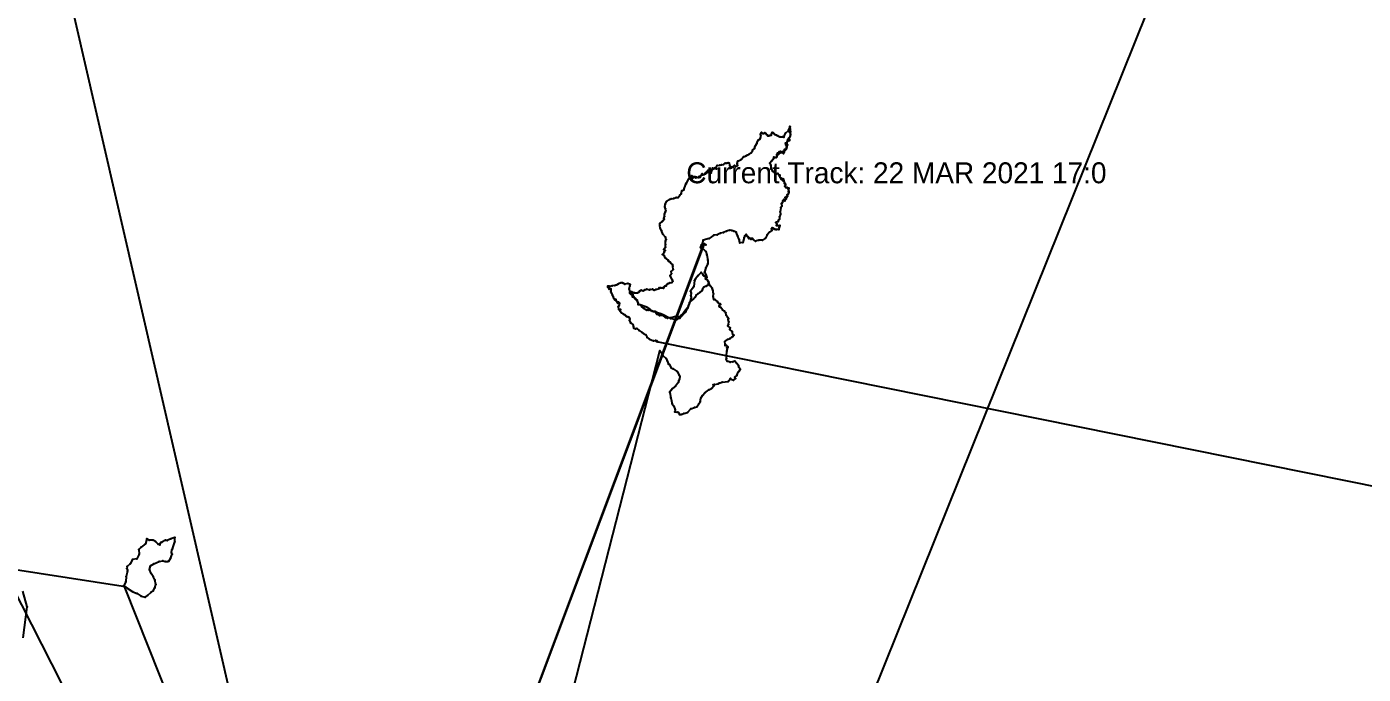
# Model space of a CAD drawing. Header units: metres. Extents: x 533996 to 558759, y 1823984 to 1869097.
# Drawn here: x 542032 to 545317, y 1837230 to 1838821 of the extents above; entities that cross this region are included whole.
import ezdxf

# ---------------------------------------------------------------- set-up
doc = ezdxf.new("R2010")
doc.units = ezdxf.units.M
doc.header["$MEASUREMENT"] = 0
for name, color, linetype in [('FeatureAttribs', 7, 'Continuous'), ('Unknown Line Type', 7, 'Continuous'), ('Unknown Point Feature', 7, 'Continuous')]:
    doc.layers.add(name, color=color, linetype=linetype)

# ---------------------------------------------------------------- blocks, each defined once
blk = doc.blocks.new('FEATURE')

msp = doc.modelspace()

# ---------------------------------------------------------------- linework, layer by layer
at = {"layer": 'Unknown Line Type', "color": 4, "true_color": 0x00ffff}
for points in [[(543099.8, 1834716.4, 217.9), (538863.4, 1853115, 614.9)], [(535103.4, 1850997.5, 650.5), (542806.5, 1835852.7, 242.4)], [(548045.7, 1846963.5, 480.3), (543125.2, 1834730.5, 210.2)], [(542784, 1835858.5, 211.1), (543697.6, 1838287.2, 370.7), (543700.9, 1838284.7, 366.9), (543689.8, 1838283.8, 353.4), (543694.9, 1838278.7, 352), (543693.7, 1838281.2, 353.4), (543691.9, 1838278.3, 352), (543691.3, 1838281, 351.5), (543691.5, 1838280.8, 350.1), (543694.5, 1838280.9, 353.4), (543691.7, 1838279.4, 352.5), (543692.2, 1838279.7, 354.9), (543692.8, 1838276.8, 355.3), (543701.2, 1838268.3, 356.3), (543703.1, 1838260.3, 357.3), (543706, 1838247.4, 355.3), (543705.9, 1838239, 354.4), (543700.8, 1838228, 355.8), (543697.4, 1838217.8, 356.3), (543701.2, 1838211.8, 356.8), (543703.5, 1838204.8, 359.2), (543701, 1838200.9, 360.1), (543705.4, 1838197.8, 362.1), (543707.4, 1838194.5, 362.5), (543707.2, 1838190, 361.6), (543705.6, 1838185.8, 361.6), (543701.9, 1838183.2, 364), (543696.3, 1838181.2, 366.9), (543693, 1838176.2, 368.8), (543691.5, 1838172.2, 368.8), (543692.1, 1838172.8, 369.3), (543686.9, 1838168.7, 370.7), (543681.5, 1838164.5, 371.7), (543677.4, 1838161.4, 372.6), (543674.5, 1838156.6, 373.6), (543670.6, 1838152.5, 373.6), (543666, 1838148, 372.2), (543660.6, 1838143.5, 369.8), (543658.2, 1838136, 367.8), (543656.1, 1838128.8, 365), (543654.5, 1838128, 365), (543651.4, 1838119.4, 364), (543643.2, 1838110.8, 361.1), (543637.1, 1838105, 359.2), (543629.8, 1838101.5, 357.8), (543623.7, 1838101.5, 357.8), (543614.2, 1838103.5, 359.2), (543606.5, 1838106.7, 360.6), (543601.2, 1838110, 362.1), (543594.5, 1838113.8, 359.7), (543588.1, 1838116.4, 357.8), (543582.1, 1838118, 355.3), (543576.7, 1838120.7, 352.9), (543572.5, 1838121.3, 351.5), (543566, 1838123.5, 349.6), (543560.6, 1838124.5, 348.6), (543556.4, 1838124, 347.6), (543552.4, 1838126.2, 346.7), (543548.2, 1838129.3, 344.8), (543544, 1838132.9, 342.4), (543539.7, 1838137.5, 340), (543535.4, 1838138.2, 338.5), (543533.6, 1838144.2, 336.1), (543530.3, 1838148.9, 333.2), (543527.5, 1838151.8, 330.8), (543523.5, 1838156.3, 329.9), (543520.9, 1838157.4, 328.4), (543519.7, 1838162, 327), (543516.4, 1838163.8, 326), (543514, 1838166.3, 323.6), (543514.5, 1838168.2, 322.7), (543519.4, 1838169.2, 324.1), (543525.9, 1838167.1, 324.6), (543533.5, 1838166.8, 324.6), (543536.1, 1838168.8, 326.5), (543537.2, 1838169.5, 326), (543538.3, 1838171.1, 327.5), (543542.2, 1838173.4, 327.5), (543546.7, 1838172.2, 326.5), (543551.5, 1838174.3, 326), (543556, 1838175.6, 326), (543562.2, 1838174.6, 326.5), (543564.3, 1838175.1, 327.5), (543570, 1838175.5, 328.4), (543574.3, 1838173.2, 330.4), (543578, 1838175.1, 331.3), (543586, 1838177.3, 330.8), (543586.7, 1838179, 330.8), (543589.9, 1838179.5, 331.8), (543593.7, 1838178.9, 332.8), (543597, 1838178.6, 336.1), (543599.6, 1838182.1, 338.5), (543600.6, 1838183, 340), (543603.7, 1838184.2, 340.4), (543605.5, 1838187, 342.9), (543608.1, 1838189.7, 343.3), (543609.4, 1838189.9, 344.3), (543612.6, 1838191.5, 345.7), (543617.4, 1838192, 348.1), (543619.7, 1838195.2, 350.1), (543618.5, 1838199.8, 351), (543615.2, 1838205.8, 353.4), (543613, 1838209.2, 353.9), (543616.8, 1838214.1, 355.8), (543616, 1838219.4, 357.3), (543620.6, 1838224.2, 358.7), (543619.8, 1838232.5, 357.3), (543619.1, 1838236.7, 353.4), (543615.2, 1838240.1, 352), (543613, 1838242.3, 351), (543609.6, 1838244.3, 348.6), (543608.1, 1838247.4, 346.2), (543603.6, 1838251.2, 344.3), (543601.4, 1838253.3, 342.9), (543599.5, 1838257.3, 340.9), (543596.8, 1838259.9, 340), (543594.9, 1838261, 339), (543599, 1838265.9, 338.5), (543598.6, 1838267.9, 339), (543601.5, 1838271.3, 338.5), (543597.7, 1838273.4, 338.5), (543599.2, 1838275.5, 338.5), (543602.1, 1838278.9, 340.4), (543602, 1838285.4, 342.4), (543601.9, 1838293.7, 342.4), (543603.4, 1838298.3, 342.9), (543601.6, 1838303.9, 341.9), (543595.7, 1838311.4, 340), (543591.8, 1838320.2, 338.5), (543589.1, 1838325.8, 337.1), (543588.4, 1838332.7, 335.6), (543587.9, 1838337.2, 333.7), (543592.9, 1838341.3, 331.8), (543595.5, 1838343.6, 330.4), (543598.4, 1838347.7, 329.9), (543597.9, 1838349.8, 329.9), (543599.6, 1838354.4, 329.9), (543599.2, 1838359.8, 330.8), (543601, 1838364, 331.3), (543602.7, 1838368.6, 332.8), (543601.9, 1838373, 334.7), (543600, 1838377.8, 336.6), (543601.5, 1838383.8, 337.6), (543604, 1838391.6, 339.5), (543611.5, 1838396.1, 340.4), (543616.1, 1838397.7, 336.6), (543621.3, 1838398.8, 336.6), (543628.4, 1838401.2, 337.6), (543633.4, 1838401.4, 340.9), (543637, 1838406.7, 343.8), (543640.3, 1838410.2, 345.7), (543642.2, 1838417.2, 349.1), (543647.1, 1838419.8, 351.5), (543652, 1838434, 352.5), (543653.1, 1838436.1, 351.5), (543653, 1838434.5, 351), (543659.5, 1838447.2, 351.5), (543666.3, 1838454.1, 352.9), (543668, 1838451.5, 351.5), (543668.6, 1838448.9, 352.5), (543670.4, 1838450.2, 351.5), (543672.2, 1838451.5, 352), (543671.1, 1838452.2, 352.5), (543672.5, 1838451.7, 353.4), (543674.9, 1838451.4, 352), (543674.9, 1838452, 353.4), (543676.4, 1838449.8, 352.9), (543677.3, 1838449.9, 348.1), (543678.4, 1838450.8, 348.1), (543682.1, 1838450.5, 347.6), (543684.1, 1838450.6, 347.2), (543684.4, 1838451.4, 347.2), (543684.6, 1838452.5, 348.6), (543686.8, 1838451.2, 346.7), (543687.7, 1838453.8, 346.7), (543688.4, 1838454.1, 347.2), (543689.8, 1838455.5, 346.2), (543691.9, 1838458.9, 346.7), (543692.7, 1838457.4, 346.7), (543693.4, 1838456.8, 347.6), (543696.6, 1838457.8, 347.6), (543697.9, 1838458.4, 348.6), (543700.1, 1838459, 347.2), (543700.5, 1838461.8, 347.6), (543702.4, 1838461.5, 348.1), (543703.7, 1838463.8, 349.6), (543704.4, 1838463.1, 348.1), (543704.2, 1838462.4, 347.2), (543705.8, 1838463.3, 346.2), (543706, 1838465.3, 347.6), (543707.5, 1838467.8, 346.7), (543706.3, 1838467.1, 348.6), (543708.1, 1838467.4, 349.6), (543709.5, 1838466.5, 349.6), (543711.5, 1838464.6, 348.1), (543713, 1838467, 348.6), (543713.3, 1838464.8, 348.6), (543714.1, 1838462.1, 349.6), (543712.2, 1838464.9, 350.5), (543713.3, 1838465.2, 350.1), (543715, 1838466, 349.1), (543715.1, 1838469, 349.1), (543715.3, 1838468.5, 350.1), (543717.1, 1838470, 349.1), (543717.8, 1838473.3, 347.6), (543717.8, 1838473.3, 348.1), (543719.9, 1838472.7, 349.1), (543720.2, 1838471.8, 350.1), (543721, 1838472.5, 351), (543721, 1838472.6, 350.1), (543722.7, 1838473.2, 348.6), (543723.6, 1838474, 349.1), (543723.2, 1838472.7, 348.6), (543725.7, 1838472.7, 348.6), (543727.1, 1838471.9, 349.6), (543725.7, 1838473.6, 349.1), (543729, 1838479.4, 350.1), (543735.3, 1838480.4, 348.1), (543739.3, 1838481.6, 347.6), (543739.4, 1838481.7, 347.6), (543744.5, 1838482.5, 349.1), (543748.3, 1838485.2, 348.6), (543752.6, 1838485.1, 347.6), (543755.9, 1838486.2, 346.7), (543758, 1838485.5, 347.2), (543760.4, 1838479.2, 348.6), (543762.3, 1838476.6, 349.1), (543764.2, 1838474.1, 349.6), (543764.7, 1838476, 350.1), (543767.8, 1838476.5, 350.1), (543771.4, 1838479.4, 350.5), (543773.7, 1838477.6, 350.5), (543778.7, 1838480.1, 351), (543778.1, 1838482.8, 351.5), (543778.2, 1838484.7, 351.5), (543779.7, 1838490.5, 352), (543787.6, 1838494.9, 352.5), (543793.5, 1838501.2, 353.4), (543798.9, 1838503.1, 353.9), (543802.6, 1838505.3, 354.9), (543807.8, 1838507.3, 355.3), (543812.1, 1838511.3, 355.3), (543815.4, 1838515.4, 355.8), (543815.8, 1838517.8, 356.3), (543820.9, 1838521.3, 357.3), (543821.5, 1838525.5, 357.8), (543823.6, 1838530.1, 358.2), (543826.6, 1838533.7, 358.2), (543828, 1838538.8, 358.7), (543829.6, 1838542.3, 359.7), (543834, 1838544.7, 359.7), (543835.8, 1838547.4, 359.7), (543836.6, 1838552.5, 359.7), (543835.8, 1838556.7, 360.6), (543837.6, 1838560.9, 360.6), (543839, 1838560.4, 360.6), (543841.3, 1838558.8, 360.6), (543843.2, 1838558.6, 361.6), (543845.9, 1838560.2, 353.9), (543848.9, 1838558.8, 353.9), (543850.5, 1838556.1, 354.9), (543853.1, 1838552.9, 358.2), (543853, 1838554.1, 360.1), (543855.8, 1838552.9, 362.5), (543858.3, 1838553.8, 363), (543861.3, 1838554.4, 363.5), (543862.7, 1838557.8, 363), (543864.2, 1838560.9, 365.4), (543865.4, 1838560.2, 367.4), (543866.6, 1838560.2, 368.3), (543868, 1838558.8, 368.8), (543870.9, 1838556.2, 369.8), (543874.5, 1838553.9, 372.6), (543877.9, 1838552.6, 374.6), (543883.2, 1838550.3, 375.5), (543889.8, 1838550.6, 376), (543892.6, 1838549.3, 376.5), (543896.8, 1838559.2, 377), (543903.9, 1838565.6, 378.4), (543908, 1838574.5, 380.8), (543907.7, 1838575.9, 379.4), (543907.9, 1838566.6, 379.4), (543908.6, 1838563, 379.9), (543907.4, 1838562.3, 378.9), (543909.5, 1838562.2, 380.8), (543906.9, 1838561.6, 380.8), (543907.1, 1838562.8, 382.7), (543907.3, 1838563, 381.8), (543909.2, 1838563.3, 378.4), (543908.4, 1838563.3, 380.3), (543907.8, 1838563.2, 383.2), (543907.9, 1838560.1, 381.3), (543909.2, 1838555.6, 380.3), (543908.3, 1838551.8, 378.4), (543906.3, 1838548.7, 377), (543904.5, 1838546.1, 377.9), (543904.5, 1838544.3, 377.5), (543906.6, 1838543.7, 375.5), (543906.7, 1838541.5, 375.5), (543905, 1838542.3, 376), (543902.1, 1838542, 375), (543902.6, 1838539.4, 377), (543901, 1838537.6, 375), (543900.4, 1838535, 376.5), (543900.1, 1838533.6, 377.5), (543896.8, 1838534.7, 376.5), (543898, 1838530.2, 374.6), (543901.7, 1838530.4, 371.7), (543899.1, 1838526, 369.8), (543899.9, 1838524.8, 369.3), (543899.3, 1838523.1, 369.8), (543898.9, 1838521.9, 368.8), (543898.5, 1838520.2, 368.8), (543897.2, 1838518.6, 368.3), (543894.9, 1838516.9, 367.4), (543894.6, 1838519.3, 367.4), (543895.4, 1838519.2, 367.4), (543893.5, 1838513.8, 365.9), (543893.9, 1838512.9, 366.9), (543892.7, 1838512.2, 364.5), (543891.7, 1838511.3, 366.4), (543892.2, 1838509.3, 367.4), (543890.8, 1838509.7, 367.8), (543891, 1838514.2, 363), (543888.7, 1838512.6, 364), (543888.4, 1838513, 364.5), (543885.4, 1838511.3, 365), (543884.4, 1838513.8, 364), (543884.2, 1838513.5, 363), (543881.3, 1838513.1, 363), (543880.9, 1838512.3, 362.5), (543879.7, 1838510, 364.5), (543880.2, 1838508.3, 363.5), (543879.5, 1838507.8, 362.5), (543876.9, 1838510.2, 360.6), (543875.2, 1838507.2, 361.6), (543875.2, 1838505.4, 361.6), (543876.2, 1838504.6, 360.1), (543875.7, 1838501.1, 358.7), (543873.8, 1838499.6, 358.2), (543870.6, 1838499.6, 357.3), (543868.3, 1838500.6, 359.2), (543866.4, 1838495, 358.7), (543863.2, 1838491.1, 359.7), (543858, 1838485.5, 359.7), (543860.7, 1838479.6, 357.3), (543861.2, 1838471.9, 355.3), (543863.9, 1838468.1, 353.9), (543864.6, 1838465.9, 353.9), (543868.1, 1838464.4, 354.4), (543871.6, 1838458.6, 353.4), (543874.7, 1838458.9, 352), (543877.8, 1838460.3, 349.6), (543880.7, 1838457, 348.6), (543883.1, 1838456.3, 349.1), (543882.4, 1838453.5, 350.5), (543883.8, 1838450.3, 350.1), (543886.2, 1838448.3, 350.1), (543886, 1838446.3, 350.5), (543888.6, 1838444.6, 351), (543890.2, 1838447, 352.5), (543892.2, 1838445.8, 351.5), (543890.7, 1838443.8, 352), (543891.6, 1838443.3, 351.5), (543892.9, 1838443.1, 352), (543891.4, 1838441.8, 351.5), (543892.6, 1838441.4, 352.5), (543894.7, 1838438.1, 351), (543894.4, 1838435.5, 349.6), (543896.6, 1838433.6, 348.6), (543896.8, 1838431.2, 349.6), (543895.3, 1838428.9, 350.1), (543895.8, 1838428.2, 351), (543897.9, 1838426, 352), (543900.7, 1838425.5, 352.5), (543901.9, 1838424, 350.5), (543904.4, 1838424.4, 350.5), (543905.4, 1838424.2, 350.1), (543904.6, 1838420.2, 348.1), (543905.2, 1838416.6, 347.6), (543904.4, 1838416, 348.1), (543905, 1838414.3, 347.6), (543904.1, 1838411.7, 348.6), (543903, 1838409.2, 349.1), (543900.7, 1838407.8, 348.6), (543901.7, 1838404.7, 349.6), (543900.2, 1838401.9, 349.6), (543898.2, 1838402.5, 349.6), (543896.3, 1838401.3, 348.6), (543898.4, 1838397.7, 349.6), (543896, 1838396, 352), (543895.9, 1838395.1, 351.5), (543895.3, 1838394.2, 352.9), (543895.5, 1838392.9, 354.4), (543893.8, 1838393.5, 354.9), (543892.1, 1838394.6, 354.4), (543892.4, 1838396.1, 354.9), (543889.9, 1838392.7, 354.9), (543889.6, 1838388.5, 354.4), (543888.1, 1838386.6, 354.9), (543886.8, 1838386.4, 353.9), (543886.7, 1838385.8, 354.9), (543887.8, 1838380, 352.9), (543885.5, 1838376.5, 353.4), (543883.5, 1838365.8, 358.2), (543884.3, 1838360.2, 359.2), (543882.4, 1838353.4, 356.8), (543882.3, 1838347.6, 354.4), (543879.6, 1838345.1, 352.5), (543878.8, 1838341.8, 352), (543872.7, 1838339.7, 352.5), (543875.3, 1838336.1, 349.6), (543874.6, 1838332.2, 348.1), (543882.9, 1838332.4, 345.2), (543881, 1838327.3, 343.8), (543880.4, 1838322.3, 342.4), (543874.5, 1838322.5, 341.4), (543873.3, 1838322.8, 341.4), (543870.5, 1838323.7, 341.4), (543869.3, 1838323.9, 342.4), (543868.8, 1838323.5, 343.3), (543866.2, 1838326, 342.9), (543864, 1838326.8, 344.8), (543864, 1838325.6, 344.3), (543863.3, 1838324.6, 343.3), (543862.6, 1838324.1, 342.9), (543863.3, 1838320.1, 341.9), (543857.9, 1838316.2, 342.9), (543851.4, 1838309, 342.4), (543847.7, 1838301.3, 340.4), (543840.3, 1838296.3, 339.5), (543831.3, 1838296.3, 339.5), (543822.9, 1838293.7, 338.5), (543816.2, 1838299, 338), (543815.5, 1838300.8, 338), (543813.3, 1838300.7, 338), (543812.6, 1838299.1, 338), (543811.7, 1838299, 338.5), (543810.2, 1838300.7, 339), (543808.8, 1838301.5, 337.1), (543806.9, 1838300.8, 337.6), (543805.4, 1838304.8, 336.6), (543802.9, 1838306.5, 337.6), (543799.9, 1838310, 336.6), (543796.6, 1838307.1, 335.6), (543794.9, 1838303, 335.2), (543792.2, 1838290.6, 331.8), (543785, 1838289.4, 330.8), (543782.7, 1838298.1, 330.8), (543779.1, 1838307.7, 332.3), (543775.4, 1838316.1, 333.7), (543770.2, 1838318.6, 336.1), (543764.8, 1838320.4, 335.6), (543760, 1838320.8, 335.6), (543751.6, 1838318.2, 334.7), (543744.5, 1838315.2, 335.6), (543736.9, 1838313.3, 336.6), (543728.9, 1838309.4, 338), (543720.9, 1838308.3, 338), (543709, 1838300.3, 338), (543694.6, 1838296.3, 340.4), (543690.8, 1838282.5, 340.4), (543690.8, 1838278.8, 343.8), (543690.1, 1838275.9, 348.1), (543690, 1838274.6, 350.1), (543691.3, 1838274.8, 352.5), (543688.2, 1838278.9, 349.1), (543688.9, 1838279.8, 349.1), (543690.8, 1838278.2, 349.6), (543688.5, 1838278.6, 349.6), (543688.7, 1838279.3, 350.5), (543691.5, 1838280.5, 350.5), (543691.3, 1838279.9, 352), (543691.2, 1838277.3, 349.1), (543690.1, 1838278.9, 349.6), (543690.6, 1838279.9, 352), (543690.5, 1838277, 350.1), (543689.1, 1838277.1, 350.1), (543690.5, 1838278.5, 350.1), (543691.1, 1838280, 350.1), (543690.6, 1838278.8, 350.5), (543692.1, 1838281.5, 352.5), (543691.9, 1838278.7, 351), (542790.9, 1835876.6, 338.5)], [(536254.6, 1838376.9, 209.7), (542269.3, 1837446.2, 237.1), (542272.4, 1837446.3, 238.5), (542281.2, 1837440, 243.4), (542292.5, 1837432, 248.6), (542303.3, 1837428, 251.5), (542313.2, 1837421.9, 257.3), (542322.9, 1837419.5, 260.6), (542328.7, 1837423.2, 261.6), (542338, 1837431, 262.1), (542342.6, 1837435, 262.1), (542346.9, 1837442.2, 259.2), (542349.7, 1837450.1, 259.7), (542346.8, 1837461.5, 258.2), (542343, 1837470.1, 255.9), (542338.1, 1837477.2, 254.4), (542334, 1837486.8, 251.5), (542336.6, 1837496.1, 249.6), (542344.1, 1837501.4, 250.6), (542357.3, 1837506.5, 247.7), (542366.9, 1837508, 245.3), (542372.2, 1837506.6, 245.3), (542378.5, 1837506.9, 245.8), (542381.4, 1837507.8, 246.2), (542385.1, 1837514.3, 245.3), (542389.6, 1837524.5, 244.8), (542388.2, 1837527.9, 245.3), (542388.7, 1837535.4, 245.3), (542389.9, 1837537.6, 244.3), (542395.7, 1837555.3, 242.4), (542396.2, 1837565.5, 244.8), (542386.6, 1837562.5, 244.8), (542377.3, 1837558.7, 243.4), (542373.3, 1837559.2, 243.4), (542363.7, 1837554.5, 240.5), (542361.7, 1837553.6, 240), (542359.9, 1837550.6, 240.5), (542359.1, 1837548, 240), (542355.3, 1837549.4, 238.5), (542348.4, 1837556.3, 237.1), (542342.8, 1837558.8, 234.7), (542333.3, 1837559.3, 231.8), (542327.1, 1837562.4, 230.4), (542324.1, 1837550.2, 233.3), (542313.1, 1837542.2, 234.7), (542307.2, 1837536.2, 235.7), (542308, 1837524.7, 236.1), (542302.7, 1837513.4, 236.1), (542291.9, 1837511.3, 234.7), (542286.2, 1837501.1, 234.7), (542278.7, 1837494.5, 234.7), (542278.1, 1837489.9, 234.2), (542280, 1837486.6, 234.2), (542280.1, 1837482.8, 234.7), (542276.1, 1837469.9, 239.5), (542275.7, 1837457.4, 240.5), (542270.7, 1837447, 239), (542271.8, 1837445.7, 240.5), (542971.4, 1835686.6, 265.9)], [(542990.6, 1835691.2, 224.1), (543587.8, 1838024.4, 361.6), (543591.1, 1838020.1, 363.5), (543595, 1838013, 365.4), (543603.5, 1838005.3, 369.8), (543605.7, 1838000, 373.1), (543609.7, 1837991.8, 373.1), (543611.4, 1837990.6, 373.1), (543614.4, 1837986, 374.6), (543615.6, 1837983, 375.5), (543620.4, 1837980.5, 375), (543630.4, 1837974, 374.6), (543635.1, 1837964.4, 376), (543636.8, 1837962, 376), (543636.2, 1837954.6, 375), (543634.4, 1837951.3, 375.5), (543633.5, 1837947.7, 375), (543626.8, 1837937.4, 372.6), (543619.5, 1837932, 368.3), (543615.8, 1837927.5, 364), (543612.2, 1837923.5, 360.6), (543612.6, 1837922.3, 359.7), (543614.8, 1837909.1, 355.3), (543617.9, 1837894.2, 355.3), (543622, 1837888.1, 355.8), (543625.5, 1837879.6, 354.4), (543624.6, 1837874.8, 352.9), (543630.8, 1837873.8, 353.9), (543633.5, 1837873, 352.9), (543636.4, 1837868.2, 353.9), (543640.3, 1837868, 356.3), (543646.6, 1837870, 358.2), (543655.6, 1837872.9, 362.5), (543664.1, 1837881.5, 365.9), (543672.8, 1837885, 369.8), (543679.3, 1837886.9, 370.7), (543684.2, 1837894, 371.7), (543687.2, 1837899.3, 370.7), (543689, 1837908.4, 372.2), (543692.7, 1837914.4, 372.2), (543698.3, 1837921.2, 370.7), (543708.3, 1837928.2, 368.3), (543714.6, 1837931.8, 364.5), (543720.5, 1837938.5, 361.6), (543719.3, 1837941.2, 362.1), (543722.7, 1837941.7, 359.7), (543731.3, 1837943.2, 359.2), (543733.7, 1837944.9, 357.3), (543741.4, 1837947.5, 354.9), (543755.6, 1837949.3, 352), (543761.7, 1837956.3, 350.5), (543760.6, 1837955.2, 348.6), (543769.3, 1837952.6, 348.6), (543774, 1837956.5, 349.1), (543772.2, 1837959.6, 347.6), (543777.6, 1837964, 347.6), (543780.8, 1837971.6, 347.2), (543783.2, 1837974.2, 346.2), (543785.8, 1837978.3, 346.2), (543785.8, 1837979.2, 343.8), (543782.2, 1837984.6, 344.3), (543781.5, 1837988.1, 346.7), (543776.7, 1837993.7, 344.3), (543772.7, 1837998.8, 342.4), (543767.7, 1837997, 340.4), (543760.7, 1837996.5, 339), (543753.2, 1837998.9, 333.7), (543751, 1838004.2, 329.4), (543751.6, 1838005.9, 328.9), (543751.5, 1838011.5, 326), (543752.4, 1838023.2, 324.1), (543755.2, 1838032.4, 321.2), (543752.4, 1838031.5, 320.7), (543755.1, 1838034, 320.3), (543751.5, 1838037.5, 317.9), (543750.6, 1838038, 318.3), (543748.8, 1838039.1, 318.8), (543748.5, 1838037.7, 318.3), (543748.3, 1838041.1, 318.8), (543747.7, 1838047.5, 319.3), (543754.6, 1838052, 314), (543760.1, 1838054.3, 313), (543760.5, 1838054.9, 313), (543764.7, 1838057.9, 312.6), (543767.4, 1838059.7, 313.5), (543767.3, 1838059.8, 315), (543769.5, 1838062.5, 318.3), (543767.6, 1838064.5, 319.8), (543765.6, 1838071.7, 320.3), (543759.7, 1838076.6, 322.7), (543760.8, 1838081.2, 323.6), (543755.2, 1838085.7, 326), (543756.9, 1838089.4, 328), (543757.3, 1838095.6, 330.4), (543756, 1838101.2, 334.2), (543756, 1838102.2, 335.6), (543756.7, 1838104.2, 336.6), (543755.4, 1838105.9, 339.5), (543753.9, 1838107.5, 339.5), (543751.4, 1838112, 340.4), (543750.5, 1838117.8, 342.9), (543746.7, 1838121.1, 343.3), (543747.1, 1838122.2, 343.8), (543741.8, 1838125.1, 344.3), (543738, 1838130.7, 344.3), (543734.4, 1838132.8, 346.2), (543733.9, 1838134.6, 347.2), (543736, 1838140.2, 349.6), (543737.3, 1838138.2, 351), (543730.7, 1838143.1, 352.5), (543729.4, 1838145.9, 353.4), (543723.1, 1838150.2, 354.4), (543720.8, 1838150.4, 355.8), (543719.2, 1838157.3, 357.8), (543719.9, 1838164.7, 358.2), (543718.3, 1838173.4, 357.8), (543716.4, 1838178.3, 357.3), (543712.5, 1838183.6, 355.8), (543708.6, 1838191.3, 358.7), (543704.8, 1838197.7, 360.1), (543700.5, 1838200.9, 361.1), (543701.2, 1838203.2, 362.5), (543701.2, 1838205.1, 362.1), (543699.8, 1838209.4, 363), (543697.9, 1838207.9, 364), (543696.4, 1838209, 361.6), (543694.6, 1838210.7, 362.5), (543693.8, 1838212.8, 363), (543689.4, 1838216.7, 362.5), (543682, 1838209.5, 364.5), (543675.5, 1838200.9, 366.4), (543672.8, 1838197.6, 366.9), (543671.5, 1838182.5, 365), (543670.1, 1838180.3, 365.4), (543663.7, 1838170.7, 364.5), (543665.1, 1838166, 366.9), (543664.2, 1838160.6, 367.4), (543664.6, 1838157, 366.4), (543664.4, 1838151.3, 365.4), (543659.5, 1838137.8, 360.6), (543655.1, 1838129.6, 357.3), (543650.7, 1838124.2, 355.3), (543642.6, 1838112.5, 353.9), (543639.8, 1838111.2, 353.9), (543636.3, 1838106.5, 352.5), (543629.9, 1838109.5, 353.9), (543618.1, 1838106.6, 355.3), (543606.6, 1838104.7, 357.8), (543602.7, 1838105.9, 357.3), (543602.3, 1838106.3, 357.3), (543596.4, 1838111.5, 355.8), (543587.1, 1838110.8, 354.9), (543580.3, 1838114.4, 352), (543575.1, 1838121, 348.1), (543568.9, 1838122, 346.2), (543563, 1838127.2, 343.8), (543557.5, 1838131.1, 340.4), (543551.1, 1838133.3, 337.1), (543542.1, 1838136.6, 333.7), (543534.5, 1838138.3, 330.4), (543534.9, 1838141.9, 329.4), (543531.9, 1838148.6, 326), (543528.3, 1838152.6, 322.7), (543523.8, 1838157, 319.3), (543521.3, 1838163.2, 316.4), (543519.2, 1838168, 313), (543515.2, 1838170.5, 310.2), (543512.8, 1838176.4, 307.8), (543514.1, 1838182.9, 304.4), (543514.8, 1838187.5, 299.6), (543509, 1838189.5, 298.6), (543502.3, 1838188.5, 298.1), (543497.7, 1838190.5, 297.2), (543496.4, 1838191.6, 295.7), (543491.8, 1838191.6, 294.8), (543486.6, 1838188.8, 294.8), (543482.1, 1838186.8, 294.8), (543477.7, 1838184.6, 293.3), (543470.8, 1838183.9, 290), (543465.3, 1838182.4, 288), (543463.5, 1838183.3, 287.6), (543462.1, 1838183.3, 288), (543459.9, 1838182.9, 290.9), (543462.4, 1838181.8, 291.4), (543459.8, 1838181.1, 290.9), (543462.8, 1838178.3, 290), (543463.3, 1838176, 291.9), (543467.9, 1838176.8, 290.9), (543467.2, 1838169.7, 292.4), (543468.8, 1838166.2, 293.8), (543471.6, 1838160.7, 295.3), (543472.9, 1838158, 297.2), (543473.9, 1838154.3, 297.2), (543475.7, 1838152, 298.1), (543477.2, 1838151.1, 300.1), (543479.9, 1838150.9, 302.5), (543479.2, 1838149.2, 304.4), (543478.7, 1838148.7, 304.4), (543478.3, 1838150.6, 304.9), (543477.8, 1838149.5, 304.4), (543480.6, 1838147, 303.4), (543481.7, 1838146.3, 303.4), (543483.9, 1838142.6, 304.4), (543484.6, 1838141.3, 303.4), (543484.7, 1838141.1, 303.9), (543486.1, 1838143.7, 306.3), (543488.5, 1838141.9, 307.3), (543488.3, 1838137, 307.8), (543485.5, 1838132.8, 307.3), (543487.5, 1838126.1, 307.8), (543491.4, 1838125.8, 310.2), (543490.8, 1838122.9, 312.6), (543490.7, 1838122, 313.5), (543493.8, 1838118.1, 313), (543498.6, 1838114.3, 315), (543501.8, 1838113.1, 317.4), (543503.9, 1838111.5, 318.8), (543506.4, 1838108.4, 321.7), (543509.3, 1838108.1, 325.1), (543511.5, 1838107.5, 325.1), (543513.9, 1838102.8, 325.1), (543513.5, 1838099.1, 326), (543515.9, 1838093.4, 329.4), (543517.5, 1838092.1, 331.3), (543521.4, 1838088.9, 332.3), (543523.2, 1838083.4, 332.8), (543524.5, 1838080.2, 333.7), (543527.8, 1838078.1, 336.1), (543531.6, 1838079.1, 338), (543537.5, 1838074.2, 340.9), (543544.7, 1838069.8, 342.9), (543548.1, 1838067.1, 343.8), (543553.4, 1838063.9, 347.2), (543556.5, 1838056.9, 349.6), (543562.5, 1838052.7, 351.5), (543572.5, 1838049.3, 354.9), (543577, 1838049.5, 358.2), (543580.2, 1838048.5, 360.1), (543580.4, 1838049.1, 363), (543580.2, 1838048.3, 365.4), (543583, 1838046.9, 364), (543580.9, 1838047.1, 364.5), (543580, 1838047.3, 365), (558149.5, 1835108.5, 301)], [(542022.9, 1837319.4, 211.6), (542032.8, 1837395.2, 212.6), (542022.4, 1837433.5, 213.6)]]:
    msp.add_polyline3d(points, dxfattribs=at)
at = {"layer": 'Unknown Point Feature'}
for p in [(543907.7, 1838575.9, 379.4), (543908, 1838574.5, 380.8), (543828, 1838538.8, 358.7), (543829.6, 1838542.3, 359.7), (543834, 1838544.7, 359.7), (543835.8, 1838556.7, 360.6), (543835.8, 1838547.4, 359.7), (543836.6, 1838552.5, 359.7), (543837.6, 1838560.9, 360.6), (543839, 1838560.4, 360.6), (543841.3, 1838558.8, 360.6), (543843.2, 1838558.6, 361.6), (543845.9, 1838560.2, 353.9), (543848.9, 1838558.8, 353.9), (543850.5, 1838556.1, 354.9), (543853, 1838554.1, 360.1), (543853.1, 1838552.9, 358.2), (543855.8, 1838552.9, 362.5), (543858.3, 1838553.8, 363), (543861.3, 1838554.4, 363.5), (543862.7, 1838557.8, 363), (543864.2, 1838560.9, 365.4), (543865.4, 1838560.2, 367.4), (543866.6, 1838560.2, 368.3), (543868, 1838558.8, 368.8), (543870.9, 1838556.2, 369.8), (543874.5, 1838553.9, 372.6), (543877.9, 1838552.6, 374.6), (543883.2, 1838550.3, 375.5), (543889.8, 1838550.6, 376), (543892.6, 1838549.3, 376.5), (543896.8, 1838559.2, 377), (543901, 1838537.6, 375), (543902.1, 1838542, 375), (543902.6, 1838539.4, 377), (543903.9, 1838565.6, 378.4), (543904.5, 1838546.1, 377.9), (543904.5, 1838544.3, 377.5), (543905, 1838542.3, 376), (543906.3, 1838548.7, 377), (543906.6, 1838543.7, 375.5), (543906.7, 1838541.5, 375.5), (543906.9, 1838561.6, 380.8), (543907.1, 1838562.8, 382.7), (543907.3, 1838563, 381.8), (543907.4, 1838562.3, 378.9), (543907.8, 1838563.2, 383.2), (543907.9, 1838566.6, 379.4), (543907.9, 1838560.1, 381.3), (543908.3, 1838551.8, 378.4), (543908.4, 1838563.3, 380.3), (543908.6, 1838563, 379.9), (543909.2, 1838563.3, 378.4), (543909.2, 1838555.6, 380.3), (543909.5, 1838562.2, 380.8), (543798.9, 1838503.1, 353.9), (543802.6, 1838505.3, 354.9), (543807.8, 1838507.3, 355.3), (543812.1, 1838511.3, 355.3), (543815.4, 1838515.4, 355.8), (543815.8, 1838517.8, 356.3), (543820.9, 1838521.3, 357.3), (543821.5, 1838525.5, 357.8), (543823.6, 1838530.1, 358.2), (543826.6, 1838533.7, 358.2), (543875.2, 1838507.2, 361.6), (543875.2, 1838505.4, 361.6), (543876.2, 1838504.6, 360.1), (543876.9, 1838510.2, 360.6), (543879.5, 1838507.8, 362.5), (543879.7, 1838510, 364.5), (543880.2, 1838508.3, 363.5), (543880.9, 1838512.3, 362.5), (543881.3, 1838513.1, 363), (543884.2, 1838513.5, 363), (543884.4, 1838513.8, 364), (543885.4, 1838511.3, 365), (543888.4, 1838513, 364.5), (543888.7, 1838512.6, 364), (543890.8, 1838509.7, 367.8), (543891, 1838514.2, 363), (543891.7, 1838511.3, 366.4), (543892.2, 1838509.3, 367.4), (543892.7, 1838512.2, 364.5), (543893.5, 1838513.8, 365.9), (543893.9, 1838512.9, 366.9), (543894.6, 1838519.3, 367.4), (543894.9, 1838516.9, 367.4), (543895.4, 1838519.2, 367.4), (543896.8, 1838534.7, 376.5), (543897.2, 1838518.6, 368.3), (543898, 1838530.2, 374.6), (543898.5, 1838520.2, 368.8), (543898.9, 1838521.9, 368.8), (543899.1, 1838526, 369.8), (543899.3, 1838523.1, 369.8), (543899.9, 1838524.8, 369.3), (543900.1, 1838533.6, 377.5), (543900.4, 1838535, 376.5), (543901.7, 1838530.4, 371.7), (543717.1, 1838470, 349.1), (543717.8, 1838473.3, 347.6), (543717.8, 1838473.3, 348.1), (543719.9, 1838472.7, 349.1), (543720.2, 1838471.8, 350.1), (543721, 1838472.6, 350.1), (543721, 1838472.5, 351), (543722.7, 1838473.2, 348.6), (543723.2, 1838472.7, 348.6), (543723.6, 1838474, 349.1), (543725.7, 1838473.6, 349.1), (543725.7, 1838472.7, 348.6), (543727.1, 1838471.9, 349.6), (543729, 1838479.4, 350.1), (543735.3, 1838480.4, 348.1), (543739.3, 1838481.6, 347.6), (543739.4, 1838481.7, 347.6), (543744.5, 1838482.5, 349.1), (543748.3, 1838485.2, 348.6), (543752.6, 1838485.1, 347.6), (543755.9, 1838486.2, 346.7), (543758, 1838485.5, 347.2), (543760.4, 1838479.2, 348.6), (543762.3, 1838476.6, 349.1), (543764.2, 1838474.1, 349.6), (543764.7, 1838476, 350.1), (543767.8, 1838476.5, 350.1), (543771.4, 1838479.4, 350.5), (543773.7, 1838477.6, 350.5), (543778.1, 1838482.8, 351.5), (543778.2, 1838484.7, 351.5), (543778.7, 1838480.1, 351), (543779.7, 1838490.5, 352), (543787.6, 1838494.9, 352.5), (543793.5, 1838501.2, 353.4), (543858, 1838485.5, 359.7), (543860.7, 1838479.6, 357.3), (543861.2, 1838471.9, 355.3), (543863.2, 1838491.1, 359.7), (543866.4, 1838495, 358.7), (543868.3, 1838500.6, 359.2), (543870.6, 1838499.6, 357.3), (543873.8, 1838499.6, 358.2), (543875.7, 1838501.1, 358.7), (543659.5, 1838447.2, 351.5), (543666.3, 1838454.1, 352.9), (543668, 1838451.5, 351.5), (543668.6, 1838448.9, 352.5), (543670.4, 1838450.2, 351.5), (543671.1, 1838452.2, 352.5), (543672.2, 1838451.5, 352), (543672.5, 1838451.7, 353.4), (543674.9, 1838452, 353.4), (543674.9, 1838451.4, 352), (543676.4, 1838449.8, 352.9), (543677.3, 1838449.9, 348.1), (543678.4, 1838450.8, 348.1), (543682.1, 1838450.5, 347.6), (543684.1, 1838450.6, 347.2), (543684.4, 1838451.4, 347.2), (543684.6, 1838452.5, 348.6), (543686.8, 1838451.2, 346.7), (543687.7, 1838453.8, 346.7), (543688.4, 1838454.1, 347.2), (543689.8, 1838455.5, 346.2), (543691.9, 1838458.9, 346.7), (543692.7, 1838457.4, 346.7), (543693.4, 1838456.8, 347.6), (543696.6, 1838457.8, 347.6), (543697.9, 1838458.4, 348.6), (543700.1, 1838459, 347.2), (543700.5, 1838461.8, 347.6), (543702.4, 1838461.5, 348.1), (543703.7, 1838463.8, 349.6), (543704.2, 1838462.4, 347.2), (543704.4, 1838463.1, 348.1), (543705.8, 1838463.3, 346.2), (543706, 1838465.3, 347.6), (543706.3, 1838467.1, 348.6), (543707.5, 1838467.8, 346.7), (543708.1, 1838467.4, 349.6), (543709.5, 1838466.5, 349.6), (543711.5, 1838464.6, 348.1), (543712.2, 1838464.9, 350.5), (543713, 1838467, 348.6), (543713.3, 1838465.2, 350.1), (543713.3, 1838464.8, 348.6), (543714.1, 1838462.1, 349.6), (543715, 1838466, 349.1), (543715.1, 1838469, 349.1), (543715.3, 1838468.5, 350.1), (543863.9, 1838468.1, 353.9), (543864.6, 1838465.9, 353.9), (543868.1, 1838464.4, 354.4), (543871.6, 1838458.6, 353.4), (543874.7, 1838458.9, 352), (543877.8, 1838460.3, 349.6), (543880.7, 1838457, 348.6), (543882.4, 1838453.5, 350.5), (543883.1, 1838456.3, 349.1), (543883.8, 1838450.3, 350.1), (543886, 1838446.3, 350.5), (543886.2, 1838448.3, 350.1), (543888.6, 1838444.6, 351), (543890.2, 1838447, 352.5), (543890.7, 1838443.8, 352), (543891.4, 1838441.8, 351.5), (543891.6, 1838443.3, 351.5), (543892.2, 1838445.8, 351.5), (543892.6, 1838441.4, 352.5), (543892.9, 1838443.1, 352), (543894.7, 1838438.1, 351), (543637, 1838406.7, 343.8), (543640.3, 1838410.2, 345.7), (543642.2, 1838417.2, 349.1), (543647.1, 1838419.8, 351.5), (543652, 1838434, 352.5), (543653, 1838434.5, 351), (543653.1, 1838436.1, 351.5), (543894.4, 1838435.5, 349.6), (543895.3, 1838428.9, 350.1), (543895.8, 1838428.2, 351), (543896.6, 1838433.6, 348.6), (543896.8, 1838431.2, 349.6), (543897.9, 1838426, 352), (543900.7, 1838425.5, 352.5), (543900.7, 1838407.8, 348.6), (543901.7, 1838404.7, 349.6), (543901.9, 1838424, 350.5), (543903, 1838409.2, 349.1), (543904.1, 1838411.7, 348.6), (543904.4, 1838424.4, 350.5), (543904.4, 1838416, 348.1), (543904.6, 1838420.2, 348.1), (543905, 1838414.3, 347.6), (543905.2, 1838416.6, 347.6), (543905.4, 1838424.2, 350.1), (543600, 1838377.8, 336.6), (543601.5, 1838383.8, 337.6), (543601.9, 1838373, 334.7), (543604, 1838391.6, 339.5), (543611.5, 1838396.1, 340.4), (543616.1, 1838397.7, 336.6), (543621.3, 1838398.8, 336.6), (543628.4, 1838401.2, 337.6), (543633.4, 1838401.4, 340.9), (543885.5, 1838376.5, 353.4), (543886.7, 1838385.8, 354.9), (543886.8, 1838386.4, 353.9), (543887.8, 1838380, 352.9), (543888.1, 1838386.6, 354.9), (543889.6, 1838388.5, 354.4), (543889.9, 1838392.7, 354.9), (543892.1, 1838394.6, 354.4), (543892.4, 1838396.1, 354.9), (543893.8, 1838393.5, 354.9), (543895.3, 1838394.2, 352.9), (543895.5, 1838392.9, 354.4), (543895.9, 1838395.1, 351.5), (543896, 1838396, 352), (543896.3, 1838401.3, 348.6), (543898.2, 1838402.5, 349.6), (543898.4, 1838397.7, 349.6), (543900.2, 1838401.9, 349.6), (543592.9, 1838341.3, 331.8), (543595.5, 1838343.6, 330.4), (543597.9, 1838349.8, 329.9), (543598.4, 1838347.7, 329.9), (543599.2, 1838359.8, 330.8), (543599.6, 1838354.4, 329.9), (543601, 1838364, 331.3), (543602.7, 1838368.6, 332.8), (543872.7, 1838339.7, 352.5), (543878.8, 1838341.8, 352), (543879.6, 1838345.1, 352.5), (543882.3, 1838347.6, 354.4), (543882.4, 1838353.4, 356.8), (543883.5, 1838365.8, 358.2), (543884.3, 1838360.2, 359.2), (543587.9, 1838337.2, 333.7), (543588.4, 1838332.7, 335.6), (543589.1, 1838325.8, 337.1), (543591.8, 1838320.2, 338.5), (543595.7, 1838311.4, 340), (543720.9, 1838308.3, 338), (543728.9, 1838309.4, 338), (543736.9, 1838313.3, 336.6), (543744.5, 1838315.2, 335.6), (543751.6, 1838318.2, 334.7), (543760, 1838320.8, 335.6), (543764.8, 1838320.4, 335.6), (543770.2, 1838318.6, 336.1), (543775.4, 1838316.1, 333.7), (543779.1, 1838307.7, 332.3), (543796.6, 1838307.1, 335.6), (543799.9, 1838310, 336.6), (543802.9, 1838306.5, 337.6), (543851.4, 1838309, 342.4), (543857.9, 1838316.2, 342.9), (543862.6, 1838324.1, 342.9), (543863.3, 1838324.6, 343.3), (543863.3, 1838320.1, 341.9), (543864, 1838326.8, 344.8), (543864, 1838325.6, 344.3), (543866.2, 1838326, 342.9), (543868.8, 1838323.5, 343.3), (543869.3, 1838323.9, 342.4), (543870.5, 1838323.7, 341.4), (543873.3, 1838322.8, 341.4), (543874.5, 1838322.5, 341.4), (543874.6, 1838332.2, 348.1), (543875.3, 1838336.1, 349.6), (543880.4, 1838322.3, 342.4), (543881, 1838327.3, 343.8), (543882.9, 1838332.4, 345.2), (543597.7, 1838273.4, 338.5), (543599.2, 1838275.5, 338.5), (543601.6, 1838303.9, 341.9), (543601.9, 1838293.7, 342.4), (543602, 1838285.4, 342.4), (543602.1, 1838278.9, 340.4), (543603.4, 1838298.3, 342.9), (543688.2, 1838278.9, 349.1), (543688.5, 1838278.6, 349.6), (543688.7, 1838279.3, 350.5), (543688.9, 1838279.8, 349.1), (543689.1, 1838277.1, 350.1), (543689.8, 1838283.8, 353.4), (543690, 1838274.6, 350.1), (543690.1, 1838278.9, 349.6), (543690.1, 1838275.9, 348.1), (543690.5, 1838278.5, 350.1), (543690.5, 1838277, 350.1), (543690.6, 1838279.9, 352), (543690.6, 1838278.8, 350.5), (543690.8, 1838282.5, 340.4), (543690.8, 1838278.8, 343.8), (543690.8, 1838278.2, 349.6), (543691.1, 1838280, 350.1), (543691.2, 1838277.3, 349.1), (543691.3, 1838281, 351.5), (543691.3, 1838279.9, 352), (543691.3, 1838274.8, 352.5), (543691.5, 1838280.8, 350.1), (543691.5, 1838280.5, 350.5), (543691.7, 1838279.4, 352.5), (543691.9, 1838278.7, 351), (543691.9, 1838278.3, 352), (543692.1, 1838281.5, 352.5), (543692.2, 1838279.7, 354.9), (543692.8, 1838276.8, 355.3), (543693.7, 1838281.2, 353.4), (543694.5, 1838280.9, 353.4), (543694.6, 1838296.3, 340.4), (543694.9, 1838278.7, 352), (543697.6, 1838287.2, 370.7), (543700.9, 1838284.7, 366.9), (543709, 1838300.3, 338), (543782.7, 1838298.1, 330.8), (543785, 1838289.4, 330.8), (543792.2, 1838290.6, 331.8), (543794.9, 1838303, 335.2), (543805.4, 1838304.8, 336.6), (543806.9, 1838300.8, 337.6), (543808.8, 1838301.5, 337.1), (543810.2, 1838300.7, 339), (543811.7, 1838299, 338.5), (543812.6, 1838299.1, 338), (543813.3, 1838300.7, 338), (543815.5, 1838300.8, 338), (543816.2, 1838299, 338), (543822.9, 1838293.7, 338.5), (543831.3, 1838296.3, 339.5), (543840.3, 1838296.3, 339.5), (543847.7, 1838301.3, 340.4), (543594.9, 1838261, 339), (543596.8, 1838259.9, 340), (543598.6, 1838267.9, 339), (543599, 1838265.9, 338.5), (543599.5, 1838257.3, 340.9), (543601.4, 1838253.3, 342.9), (543601.5, 1838271.3, 338.5), (543603.6, 1838251.2, 344.3), (543608.1, 1838247.4, 346.2), (543609.6, 1838244.3, 348.6), (543613, 1838242.3, 351), (543615.2, 1838240.1, 352), (543701.2, 1838268.3, 356.3), (543703.1, 1838260.3, 357.3), (543706, 1838247.4, 355.3), (543613, 1838209.2, 353.9), (543616, 1838219.4, 357.3), (543616.8, 1838214.1, 355.8), (543619.1, 1838236.7, 353.4), (543619.8, 1838232.5, 357.3), (543620.6, 1838224.2, 358.7), (543682, 1838209.5, 364.5), (543689.4, 1838216.7, 362.5), (543693.8, 1838212.8, 363), (543694.6, 1838210.7, 362.5), (543696.4, 1838209, 361.6), (543697.4, 1838217.8, 356.3), (543697.9, 1838207.9, 364), (543699.8, 1838209.4, 363), (543700.8, 1838228, 355.8), (543701.2, 1838211.8, 356.8), (543705.9, 1838239, 354.4), (543459.8, 1838181.1, 290.9), (543459.9, 1838182.9, 290.9), (543462.1, 1838183.3, 288), (543462.4, 1838181.8, 291.4), (543462.8, 1838178.3, 290), (543463.3, 1838176, 291.9), (543463.5, 1838183.3, 287.6), (543465.3, 1838182.4, 288), (543467.9, 1838176.8, 290.9), (543470.8, 1838183.9, 290), (543477.7, 1838184.6, 293.3), (543482.1, 1838186.8, 294.8), (543486.6, 1838188.8, 294.8), (543491.8, 1838191.6, 294.8), (543496.4, 1838191.6, 295.7), (543497.7, 1838190.5, 297.2), (543502.3, 1838188.5, 298.1), (543509, 1838189.5, 298.6), (543512.8, 1838176.4, 307.8), (543514.1, 1838182.9, 304.4), (543514.8, 1838187.5, 299.6), (543551.5, 1838174.3, 326), (543556, 1838175.6, 326), (543562.2, 1838174.6, 326.5), (543564.3, 1838175.1, 327.5), (543570, 1838175.5, 328.4), (543578, 1838175.1, 331.3), (543586, 1838177.3, 330.8), (543586.7, 1838179, 330.8), (543589.9, 1838179.5, 331.8), (543593.7, 1838178.9, 332.8), (543597, 1838178.6, 336.1), (543599.6, 1838182.1, 338.5), (543600.6, 1838183, 340), (543603.7, 1838184.2, 340.4), (543605.5, 1838187, 342.9), (543608.1, 1838189.7, 343.3), (543609.4, 1838189.9, 344.3), (543612.6, 1838191.5, 345.7), (543615.2, 1838205.8, 353.4), (543617.4, 1838192, 348.1), (543618.5, 1838199.8, 351), (543619.7, 1838195.2, 350.1), (543670.1, 1838180.3, 365.4), (543671.5, 1838182.5, 365), (543672.8, 1838197.6, 366.9), (543675.5, 1838200.9, 366.4), (543693, 1838176.2, 368.8), (543696.3, 1838181.2, 366.9), (543700.5, 1838200.9, 361.1), (543701, 1838200.9, 360.1), (543701.2, 1838205.1, 362.1), (543701.2, 1838203.2, 362.5), (543701.9, 1838183.2, 364), (543703.5, 1838204.8, 359.2), (543704.8, 1838197.7, 360.1), (543705.4, 1838197.8, 362.1), (543705.6, 1838185.8, 361.6), (543707.2, 1838190, 361.6), (543707.4, 1838194.5, 362.5), (543708.6, 1838191.3, 358.7), (543712.5, 1838183.6, 355.8), (543716.4, 1838178.3, 357.3), (543467.2, 1838169.7, 292.4), (543468.8, 1838166.2, 293.8), (543471.6, 1838160.7, 295.3), (543472.9, 1838158, 297.2), (543473.9, 1838154.3, 297.2), (543475.7, 1838152, 298.1), (543477.2, 1838151.1, 300.1), (543477.8, 1838149.5, 304.4), (543478.3, 1838150.6, 304.9), (543478.7, 1838148.7, 304.4), (543479.2, 1838149.2, 304.4), (543479.9, 1838150.9, 302.5), (543480.6, 1838147, 303.4), (543481.7, 1838146.3, 303.4), (543483.9, 1838142.6, 304.4), (543484.6, 1838141.3, 303.4), (543486.1, 1838143.7, 306.3), (543488.5, 1838141.9, 307.3), (543514, 1838166.3, 323.6), (543514.5, 1838168.2, 322.7), (543515.2, 1838170.5, 310.2), (543516.4, 1838163.8, 326), (543519.2, 1838168, 313), (543519.4, 1838169.2, 324.1), (543519.7, 1838162, 327), (543520.9, 1838157.4, 328.4), (543521.3, 1838163.2, 316.4), (543523.5, 1838156.3, 329.9), (543523.8, 1838157, 319.3), (543525.9, 1838167.1, 324.6), (543527.5, 1838151.8, 330.8), (543528.3, 1838152.6, 322.7), (543530.3, 1838148.9, 333.2), (543531.9, 1838148.6, 326), (543533.5, 1838166.8, 324.6), (543533.6, 1838144.2, 336.1), (543534.9, 1838141.9, 329.4), (543536.1, 1838168.8, 326.5), (543537.2, 1838169.5, 326), (543538.3, 1838171.1, 327.5), (543542.2, 1838173.4, 327.5), (543546.7, 1838172.2, 326.5), (543574.3, 1838173.2, 330.4), (543660.6, 1838143.5, 369.8), (543663.7, 1838170.7, 364.5), (543664.2, 1838160.6, 367.4), (543664.4, 1838151.3, 365.4), (543664.6, 1838157, 366.4), (543665.1, 1838166, 366.9), (543666, 1838148, 372.2), (543670.6, 1838152.5, 373.6), (543674.5, 1838156.6, 373.6), (543677.4, 1838161.4, 372.6), (543681.5, 1838164.5, 371.7), (543686.9, 1838168.7, 370.7), (543691.5, 1838172.2, 368.8), (543692.1, 1838172.8, 369.3), (543718.3, 1838173.4, 357.8), (543719.2, 1838157.3, 357.8), (543719.9, 1838164.7, 358.2), (543720.8, 1838150.4, 355.8), (543723.1, 1838150.2, 354.4), (543729.4, 1838145.9, 353.4), (543730.7, 1838143.1, 352.5), (543484.7, 1838141.1, 303.9), (543485.5, 1838132.8, 307.3), (543487.5, 1838126.1, 307.8), (543488.3, 1838137, 307.8), (543490.7, 1838122, 313.5), (543490.8, 1838122.9, 312.6), (543491.4, 1838125.8, 310.2), (543493.8, 1838118.1, 313), (543498.6, 1838114.3, 315), (543501.8, 1838113.1, 317.4), (543503.9, 1838111.5, 318.8), (543506.4, 1838108.4, 321.7), (543534.5, 1838138.3, 330.4), (543535.4, 1838138.2, 338.5), (543539.7, 1838137.5, 340), (543542.1, 1838136.6, 333.7), (543544, 1838132.9, 342.4), (543548.2, 1838129.3, 344.8), (543551.1, 1838133.3, 337.1), (543552.4, 1838126.2, 346.7), (543556.4, 1838124, 347.6), (543557.5, 1838131.1, 340.4), (543560.6, 1838124.5, 348.6), (543563, 1838127.2, 343.8), (543566, 1838123.5, 349.6), (543568.9, 1838122, 346.2), (543572.5, 1838121.3, 351.5), (543575.1, 1838121, 348.1), (543576.7, 1838120.7, 352.9), (543580.3, 1838114.4, 352), (543582.1, 1838118, 355.3), (543587.1, 1838110.8, 354.9), (543588.1, 1838116.4, 357.8), (543594.5, 1838113.8, 359.7), (543596.4, 1838111.5, 355.8), (543601.2, 1838110, 362.1), (543629.9, 1838109.5, 353.9), (543639.8, 1838111.2, 353.9), (543642.6, 1838112.5, 353.9), (543643.2, 1838110.8, 361.1), (543650.7, 1838124.2, 355.3), (543651.4, 1838119.4, 364), (543654.5, 1838128, 365), (543655.1, 1838129.6, 357.3), (543656.1, 1838128.8, 365), (543658.2, 1838136, 367.8), (543659.5, 1838137.8, 360.6), (543733.9, 1838134.6, 347.2), (543734.4, 1838132.8, 346.2), (543736, 1838140.2, 349.6), (543737.3, 1838138.2, 351), (543738, 1838130.7, 344.3), (543741.8, 1838125.1, 344.3), (543746.7, 1838121.1, 343.3), (543747.1, 1838122.2, 343.8), (543750.5, 1838117.8, 342.9), (543751.4, 1838112, 340.4), (543509.3, 1838108.1, 325.1), (543511.5, 1838107.5, 325.1), (543513.5, 1838099.1, 326), (543513.9, 1838102.8, 325.1), (543515.9, 1838093.4, 329.4), (543517.5, 1838092.1, 331.3), (543521.4, 1838088.9, 332.3), (543523.2, 1838083.4, 332.8), (543524.5, 1838080.2, 333.7), (543527.8, 1838078.1, 336.1), (543531.6, 1838079.1, 338), (543602.3, 1838106.3, 357.3), (543602.7, 1838105.9, 357.3), (543606.5, 1838106.7, 360.6), (543606.6, 1838104.7, 357.8), (543614.2, 1838103.5, 359.2), (543618.1, 1838106.6, 355.3), (543623.7, 1838101.5, 357.8), (543629.8, 1838101.5, 357.8), (543636.3, 1838106.5, 352.5), (543637.1, 1838105, 359.2), (543753.9, 1838107.5, 339.5), (543755.2, 1838085.7, 326), (543755.4, 1838105.9, 339.5), (543756, 1838102.2, 335.6), (543756, 1838101.2, 334.2), (543756.7, 1838104.2, 336.6), (543756.9, 1838089.4, 328), (543757.3, 1838095.6, 330.4), (543759.7, 1838076.6, 322.7), (543760.8, 1838081.2, 323.6), (543537.5, 1838074.2, 340.9), (543544.7, 1838069.8, 342.9), (543548.1, 1838067.1, 343.8), (543553.4, 1838063.9, 347.2), (543556.5, 1838056.9, 349.6), (543562.5, 1838052.7, 351.5), (543572.5, 1838049.3, 354.9), (543577, 1838049.5, 358.2), (543580, 1838047.3, 365), (543580.2, 1838048.5, 360.1), (543580.2, 1838048.3, 365.4), (543580.4, 1838049.1, 363), (543580.9, 1838047.1, 364.5), (543583, 1838046.9, 364), (543747.7, 1838047.5, 319.3), (543754.6, 1838052, 314), (543760.1, 1838054.3, 313), (543760.5, 1838054.9, 313), (543764.7, 1838057.9, 312.6), (543765.6, 1838071.7, 320.3), (543767.3, 1838059.8, 315), (543767.4, 1838059.7, 313.5), (543767.6, 1838064.5, 319.8), (543769.5, 1838062.5, 318.3), (543587.8, 1838024.4, 361.6), (543591.1, 1838020.1, 363.5), (543595, 1838013, 365.4), (543748.3, 1838041.1, 318.8), (543748.5, 1838037.7, 318.3), (543748.8, 1838039.1, 318.8), (543750.6, 1838038, 318.3), (543751.5, 1838037.5, 317.9), (543751.5, 1838011.5, 326), (543752.4, 1838031.5, 320.7), (543752.4, 1838023.2, 324.1), (543755.1, 1838034, 320.3), (543755.2, 1838032.4, 321.2), (543603.5, 1838005.3, 369.8), (543605.7, 1838000, 373.1), (543609.7, 1837991.8, 373.1), (543611.4, 1837990.6, 373.1), (543614.4, 1837986, 374.6), (543615.6, 1837983, 375.5), (543620.4, 1837980.5, 375), (543751, 1838004.2, 329.4), (543751.6, 1838005.9, 328.9), (543753.2, 1837998.9, 333.7), (543760.7, 1837996.5, 339), (543767.7, 1837997, 340.4), (543772.7, 1837998.8, 342.4), (543776.7, 1837993.7, 344.3), (543781.5, 1837988.1, 346.7), (543782.2, 1837984.6, 344.3), (543785.8, 1837979.2, 343.8), (543785.8, 1837978.3, 346.2), (543630.4, 1837974, 374.6), (543633.5, 1837947.7, 375), (543634.4, 1837951.3, 375.5), (543635.1, 1837964.4, 376), (543636.2, 1837954.6, 375), (543636.8, 1837962, 376), (543733.7, 1837944.9, 357.3), (543741.4, 1837947.5, 354.9), (543755.6, 1837949.3, 352), (543760.6, 1837955.2, 348.6), (543761.7, 1837956.3, 350.5), (543769.3, 1837952.6, 348.6), (543772.2, 1837959.6, 347.6), (543774, 1837956.5, 349.1), (543777.6, 1837964, 347.6), (543780.8, 1837971.6, 347.2), (543783.2, 1837974.2, 346.2), (543612.2, 1837923.5, 360.6), (543612.6, 1837922.3, 359.7), (543615.8, 1837927.5, 364), (543619.5, 1837932, 368.3), (543626.8, 1837937.4, 372.6), (543692.7, 1837914.4, 372.2), (543698.3, 1837921.2, 370.7), (543708.3, 1837928.2, 368.3), (543714.6, 1837931.8, 364.5), (543719.3, 1837941.2, 362.1), (543720.5, 1837938.5, 361.6), (543722.7, 1837941.7, 359.7), (543731.3, 1837943.2, 359.2), (543614.8, 1837909.1, 355.3), (543617.9, 1837894.2, 355.3), (543622, 1837888.1, 355.8), (543625.5, 1837879.6, 354.4), (543664.1, 1837881.5, 365.9), (543672.8, 1837885, 369.8), (543679.3, 1837886.9, 370.7), (543684.2, 1837894, 371.7), (543687.2, 1837899.3, 370.7), (543689, 1837908.4, 372.2), (543624.6, 1837874.8, 352.9), (543630.8, 1837873.8, 353.9), (543633.5, 1837873, 352.9), (543636.4, 1837868.2, 353.9), (543640.3, 1837868, 356.3), (543646.6, 1837870, 358.2), (543655.6, 1837872.9, 362.5), (542324.1, 1837550.2, 233.3), (542327.1, 1837562.4, 230.4), (542333.3, 1837559.3, 231.8), (542342.8, 1837558.8, 234.7), (542348.4, 1837556.3, 237.1), (542359.9, 1837550.6, 240.5), (542361.7, 1837553.6, 240), (542363.7, 1837554.5, 240.5), (542373.3, 1837559.2, 243.4), (542377.3, 1837558.7, 243.4), (542386.6, 1837562.5, 244.8), (542395.7, 1837555.3, 242.4), (542396.2, 1837565.5, 244.8), (542307.2, 1837536.2, 235.7), (542308, 1837524.7, 236.1), (542313.1, 1837542.2, 234.7), (542355.3, 1837549.4, 238.5), (542359.1, 1837548, 240), (542388.2, 1837527.9, 245.3), (542388.7, 1837535.4, 245.3), (542389.6, 1837524.5, 244.8), (542389.9, 1837537.6, 244.3), (542278.1, 1837489.9, 234.2), (542278.7, 1837494.5, 234.7), (542280, 1837486.6, 234.2), (542286.2, 1837501.1, 234.7), (542291.9, 1837511.3, 234.7), (542302.7, 1837513.4, 236.1), (542334, 1837486.8, 251.5), (542336.6, 1837496.1, 249.6), (542344.1, 1837501.4, 250.6), (542357.3, 1837506.5, 247.7), (542366.9, 1837508, 245.3), (542372.2, 1837506.6, 245.3), (542378.5, 1837506.9, 245.8), (542381.4, 1837507.8, 246.2), (542385.1, 1837514.3, 245.3), (542275.7, 1837457.4, 240.5), (542276.1, 1837469.9, 239.5), (542280.1, 1837482.8, 234.7), (542338.1, 1837477.2, 254.4), (542343, 1837470.1, 255.9), (542346.8, 1837461.5, 258.2), (542269.3, 1837446.2, 237.1), (542270.7, 1837447, 239), (542271.8, 1837445.7, 240.5), (542272.4, 1837446.3, 238.5), (542281.2, 1837440, 243.4), (542292.5, 1837432, 248.6), (542303.3, 1837428, 251.5), (542313.2, 1837421.9, 257.3), (542322.9, 1837419.5, 260.6), (542328.7, 1837423.2, 261.6), (542338, 1837431, 262.1), (542342.6, 1837435, 262.1), (542346.9, 1837442.2, 259.2), (542349.7, 1837450.1, 259.7), (542032.8, 1837395.2, 212.6)]:
    msp.add_point(p, dxfattribs=at)

# ---------------------------------------------------------------- block references
at = {"layer": 'FeatureAttribs'}
ref = msp.add_blockref('FEATURE', (543653.1, 1838436.1, 351.5), dxfattribs=at)
ref.add_attrib('NAME', 'Current Track: 22 MAR 2021 17:0', (543653.1, 1838436.1, 351.5), dxfattribs={"color": 7, "height": 51.462})

doc.saveas('drawing.dxf')
